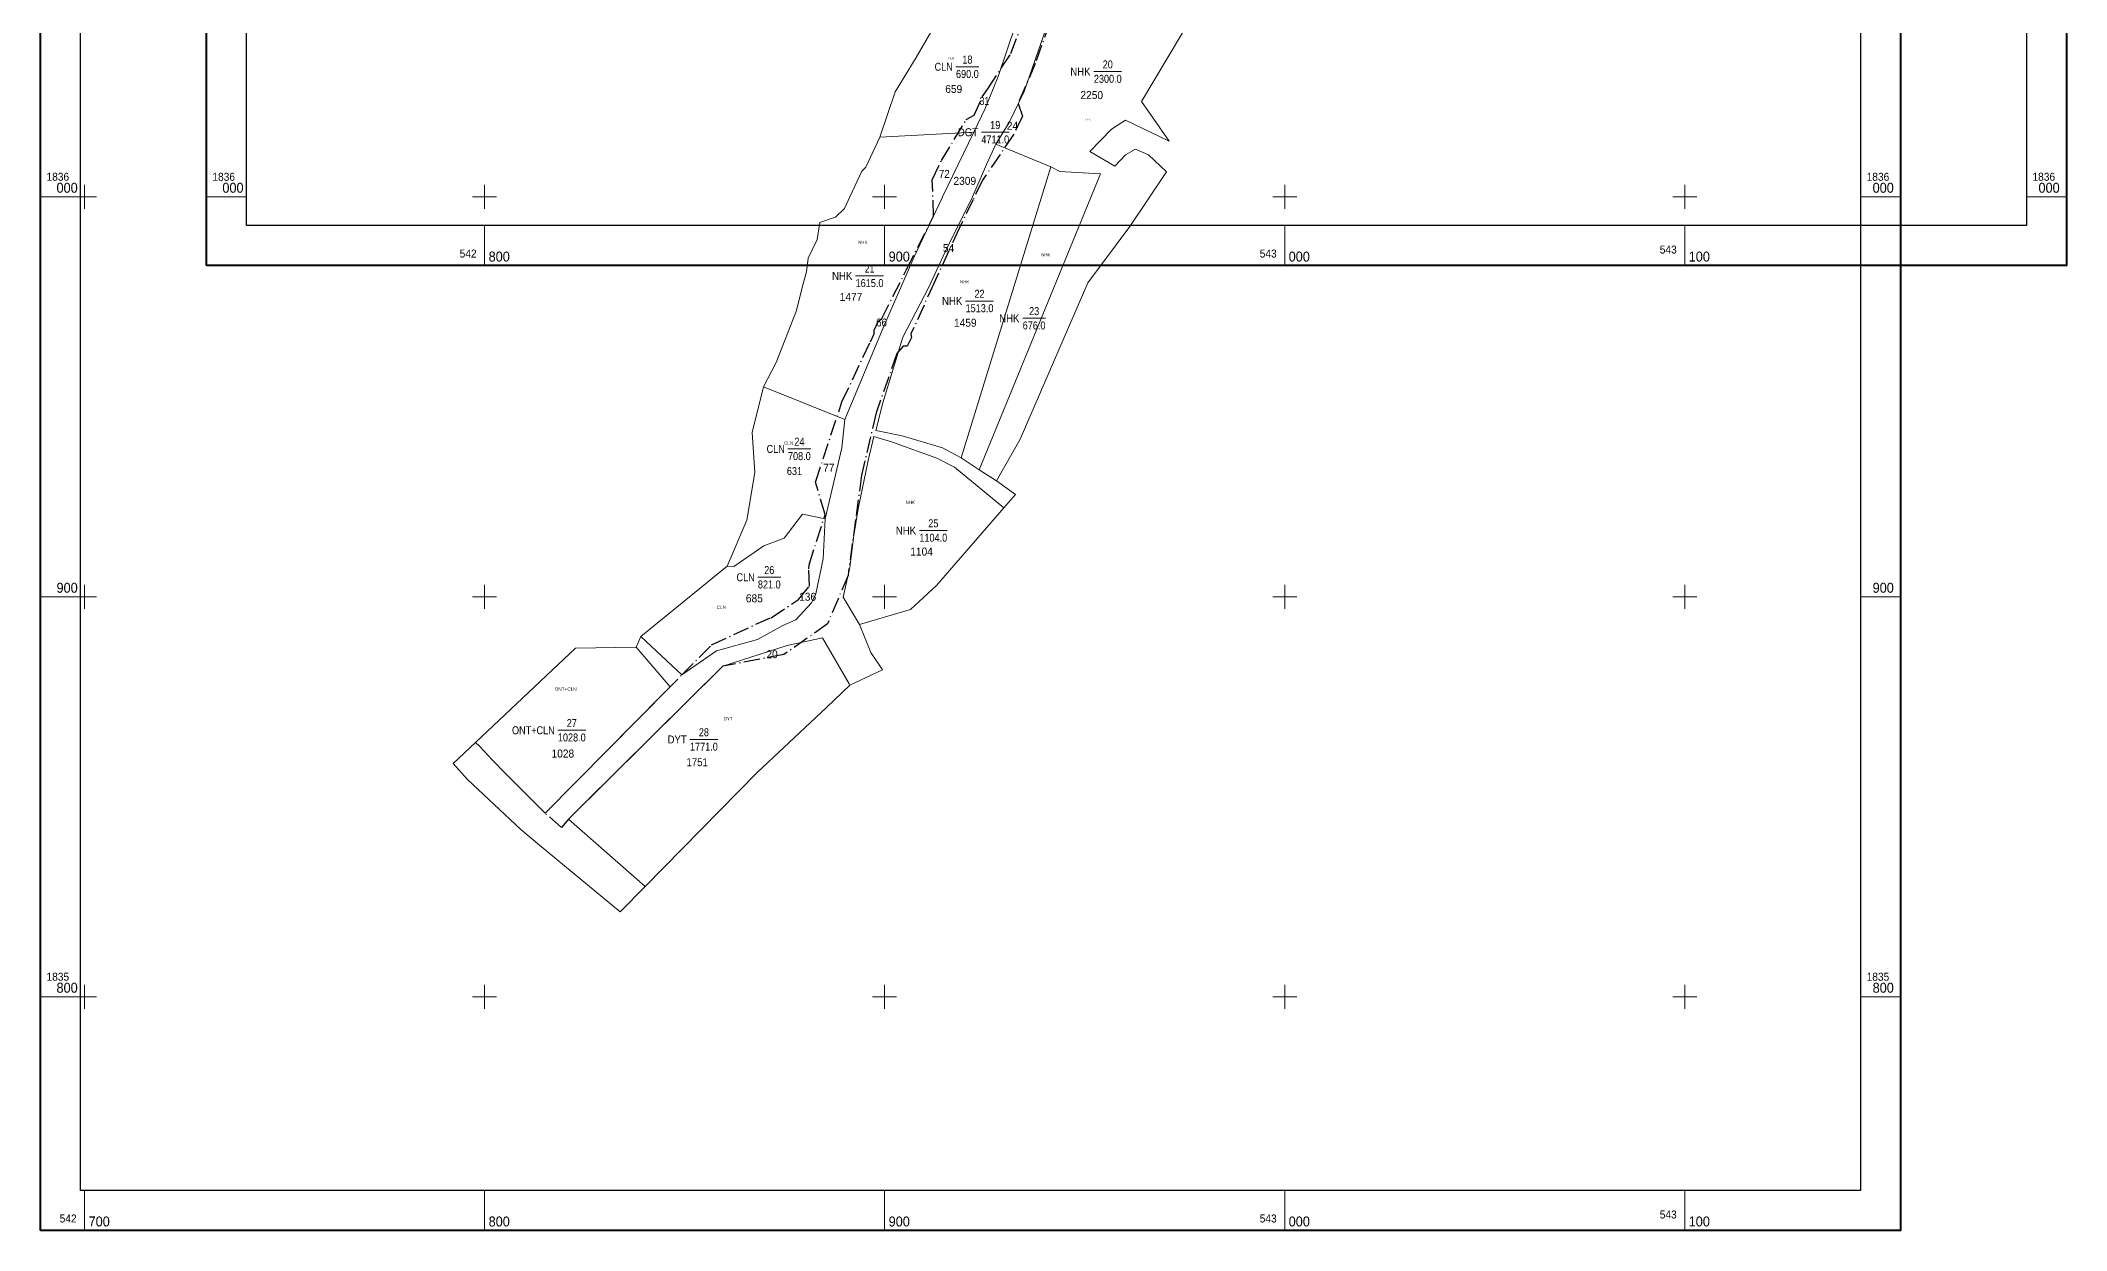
# Model space of a CAD drawing. Header units: metres. Extents: x 542689 to 543447, y 1835742 to 1836590.
# Drawn here: x 542689 to 543195, y 1835742 to 1836039 of the extents above; entities that cross this region are included whole.
import ezdxf
from ezdxf.enums import TextEntityAlignment as Align

# ---------------------------------------------------------------- set-up
doc = ezdxf.new("R2010")
doc.units = ezdxf.units.M
doc.header["$LTSCALE"] = 0.8
doc.linetypes.add('DOT_DASHED', pattern=[7.7, 5, -1.2, 0.3, -1.2])
for name, color, linetype, lineweight in [('10', 7, 'Continuous', 13), ('13', 7, 'Continuous', 13), ('30', 7, 'DOT_DASHED', 25), ('63', 7, 'Continuous', 13)]:
    doc.layers.add(name, color=color, linetype=linetype, lineweight=lineweight)
for name, color, linetype in [('14', 7, 'Continuous'), ('2', 7, 'Continuous'), ('4', 7, 'Continuous'), ('5', 7, 'Continuous')]:
    doc.layers.add(name, color=color, linetype=linetype)

msp = doc.modelspace()

# ---------------------------------------------------------------- linework, layer by layer
at = {"layer": '10'}
for p, q in [((542922.26, 1836016.14), (542925.16, 1836022.06)), ((542931.12, 1836018.53), (542927.83, 1836013.12)), ((542956.7, 1836016.9), (542951.29, 1836011.29)), ((542925.47, 1836008.1), (542927.83, 1836013.12)), ((542927.83, 1836013.12), (542941.57, 1836007.46)), ((542951.29, 1836011.29), (542957.58, 1836007.64)), ((542957.58, 1836007.64), (542960.17, 1836010.52)), ((542960.17, 1836010.52), (542962.74, 1836011.89)), ((542962.74, 1836011.89), (542965.92, 1836010.46)), ((542891.33, 1836000), (542894.26, 1836006.42)), ((542925.47, 1836008.1), (542921.94, 1836000)), ((542923.59, 1835931.77), (542927.95, 1835928.94)), ((542932.68, 1835925.55), (542927.95, 1835928.94)), ((542860.64, 1835907.64), (542839.01, 1835890.06)), ((542837.86, 1835887.36), (542822.74, 1835887.13)), ((542839.01, 1835890.06), (542837.86, 1835887.36)), ((542891.32, 1835877.9), (542885.44, 1835872.3)), ((542891.32, 1835877.9), (542899.44, 1835881.73)), ((542868.17, 1835856.03), (542885.44, 1835872.3)), ((542792.15, 1835858.31), (542795.72, 1835854.27)), ((542795.72, 1835854.27), (542809.03, 1835841.84)), ((542813.72, 1835837.92), (542809.03, 1835841.84)), ((542833.91, 1835821.2), (542813.72, 1835837.92))]:
    msp.add_line(p, q, dxfattribs=at)
for points in [[(542949.82, 1836066.88), (542942.57, 1836048.41), (542934.86, 1836026.34), (542931.12, 1836018.53)], [(542898.83, 1836014.9), (542902.66, 1836026.22), (542907.85, 1836034.83), (542912.17, 1836042.17), (542914.35, 1836043.18), (542918.59, 1836050.09)], [(542971.09, 1836013.92), (542964.24, 1836023.83), (542977.04, 1836045.3)], [(542932.72, 1836042.93), (542928.4, 1836030.09), (542925.16, 1836022.06)], [(542971.09, 1836013.92), (542960.19, 1836019.18), (542956.7, 1836016.9)], [(542894.26, 1836006.42), (542895.28, 1836007.38), (542898.83, 1836014.9), (542922.26, 1836016.14), (542914.47, 1836000)], [(542965.92, 1836010.46), (542970.44, 1836006.22), (542961.3, 1835992.56)], [(542941.57, 1836007.46), (542919.11, 1835934.76), (542923.59, 1835931.77)], [(542941.57, 1836007.46), (542943.77, 1836006.32), (542953.97, 1836005.74), (542923.59, 1835931.77)], [(542860.64, 1835907.64), (542865.52, 1835919.16), (542867.55, 1835931.08), (542866.91, 1835941.06), (542869.68, 1835952.52), (542872.89, 1835958.57), (542877.94, 1835971.56), (542879.49, 1835977.65), (542880.5, 1835981.25), (542880.85, 1835984.68), (542883.17, 1835989.35), (542883.83, 1835993.53), (542887.71, 1835994.92), (542889.99, 1835997.05), (542891.33, 1836000)], [(542914.47, 1836000), (542914.26, 1835999.56), (542907.35, 1835984.95), (542899.6, 1835967.23)], [(542921.94, 1836000), (542921.48, 1835998.94), (542915.61, 1835987.28), (542911.01, 1835977.37), (542904.57, 1835964.9)], [(542961.3, 1835992.56), (542950.79, 1835978.46), (542933.87, 1835939.36), (542927.95, 1835928.94)], [(542869.68, 1835952.52), (542890.06, 1835944.29), (542899.6, 1835967.23)], [(542919.11, 1835934.76), (542914.43, 1835937.24), (542904.37, 1835940.19), (542897.76, 1835941.53), (542899.53, 1835948.48), (542904.57, 1835964.9)], [(542885.09, 1835919.44), (542887.12, 1835928.01), (542889.33, 1835937.19), (542890.06, 1835944.29)], [(542929.82, 1835922.26), (542917.44, 1835932.41), (542913.05, 1835934.67), (542901.95, 1835938.66), (542897.32, 1835940.03), (542895.92, 1835934.09), (542893.42, 1835922.01), (542892.27, 1835915.29), (542891.27, 1835907.32), (542889.65, 1835899.91), (542893.7, 1835893.08)], [(542912.94, 1835902.8), (542929.82, 1835922.26), (542932.68, 1835925.55)], [(542839.01, 1835890.06), (542849.31, 1835880.49), (542857.93, 1835886.52), (542868.25, 1835889.33), (542874.52, 1835892.79), (542877.83, 1835894.21), (542881.68, 1835898.44), (542882.83, 1835900.7), (542884.6, 1835909.45), (542885.09, 1835919.44)], [(542885.09, 1835919.44), (542879.5, 1835920.67), (542874.91, 1835914.63), (542869.81, 1835912.71), (542862.32, 1835907.56), (542860.64, 1835907.64)], [(542893.7, 1835893.08), (542906.5, 1835896.85), (542912.94, 1835902.8)], [(542893.7, 1835893.08), (542896.51, 1835886.05), (542899.44, 1835881.73)], [(542792.15, 1835858.31), (542797.75, 1835863.59), (542822.74, 1835887.13)], [(542837.86, 1835887.36), (542846.38, 1835877.49), (542815.17, 1835845.89)], [(542840.13, 1835827.52), (542820.99, 1835844.43), (542859.54, 1835882.65), (542875.6, 1835887.83), (542884.49, 1835889.75)], [(542884.49, 1835889.75), (542891.12, 1835878.25), (542891.32, 1835877.9)], [(542802.01, 1835859.14), (542798.71, 1835862.63), (542797.75, 1835863.59)], [(542802.01, 1835859.14), (542805.18, 1835855.8), (542815.17, 1835845.89)], [(542833.91, 1835821.2), (542840.13, 1835827.52), (542868.17, 1835856.03)]]:
    msp.add_lwpolyline(points, dxfattribs=at)
at = {"layer": '13'}
for p, q in [((542917.83, 1836032.5), (542923.52, 1836032.5)), ((542952.3, 1836031.3), (542959.25, 1836031.3)), ((542924.17, 1836016.13), (542931.12, 1836016.13)), ((542892.74, 1835980.22), (542899.69, 1835980.22)), ((542920.23, 1835973.94), (542927.18, 1835973.94)), ((542934.51, 1835969.62), (542940.2, 1835969.62)), ((542875.83, 1835936.97), (542881.52, 1835936.97)), ((542908.68, 1835916.56), (542915.63, 1835916.56)), ((542868.33, 1835904.87), (542874.02, 1835904.87)), ((542818.31, 1835866.62), (542825.26, 1835866.62)), ((542851.33, 1835864.32), (542858.29, 1835864.32))]:
    msp.add_line(p, q, dxfattribs=at)
at = {"layer": '30'}
for points in [[(542815.17, 1835845.89), (542849.31, 1835880.49), (542856.74, 1835887.94), (542867.8, 1835893.11), (542871.61, 1835894.76), (542878.47, 1835899.35), (542881.21, 1835902.68), (542881.05, 1835907), (542881.12, 1835907.97), (542885.14, 1835920.59), (542882.75, 1835928.65), (542889.32, 1835948.69), (542896.43, 1835963.75), (542897.4, 1835965.75), (542897.35, 1835966.63), (542898.41, 1835968.84), (542899.26, 1835969.53), (542905.48, 1835981.82), (542912.25, 1835995.14), (542911.92, 1836004.26), (542914.22, 1836009.06), (542920.39, 1836019.29), (542922.36, 1836020.44), (542924.41, 1836024.95), (542925.76, 1836026.98), (542931.56, 1836035.81), (542935.3, 1836045.59)], [(542941.32, 1836043.59), (542937.66, 1836033.34), (542933.38, 1836023.33), (542934.42, 1836020.15), (542932.29, 1836015.69), (542924.47, 1836004.14), (542922.16, 1835999.35), (542918.64, 1835992.09), (542912.4, 1835978.51), (542906.57, 1835965.73), (542906.73, 1835964.85), (542905.67, 1835962.64), (542904.66, 1835962.67), (542903.07, 1835960.78), (542897.88, 1835945.97), (542894.21, 1835930.36), (542892.72, 1835919.3), (542890.98, 1835906.29), (542890.85, 1835905.33), (542885.7, 1835893.21), (542874.82, 1835885.53), (542859.54, 1835882.65), (542820.99, 1835844.43), (542819.21, 1835842.29), (542815.17, 1835845.89)]]:
    msp.add_lwpolyline(points, dxfattribs=at)
at = {"layer": '63'}
for p, q in [((542688.98, 1836000), (542698.98, 1836000)), ((542697, 1836000), (542703, 1836000)), ((542700, 1835997), (542700, 1836003)), ((542730.44, 1836000), (542740.44, 1836000)), ((542797, 1836000), (542803, 1836000)), ((542797, 1836000), (542803, 1836000)), ((542800, 1835997), (542800, 1836003)), ((542800, 1835997), (542800, 1836003)), ((542897, 1836000), (542903, 1836000)), ((542897, 1836000), (542903, 1836000)), ((542900, 1835997), (542900, 1836003)), ((542900, 1835997), (542900, 1836003)), ((542997, 1836000), (543003, 1836000)), ((542997, 1836000), (543003, 1836000)), ((543000, 1835997), (543000, 1836003)), ((543000, 1835997), (543000, 1836003)), ((543097, 1836000), (543103, 1836000)), ((543097, 1836000), (543103, 1836000)), ((543100, 1835997), (543100, 1836003)), ((543100, 1835997), (543100, 1836003)), ((543143.98, 1836000), (543153.98, 1836000)), ((543185.44, 1836000), (543195.44, 1836000)), ((542800, 1835982.8), (542800, 1835992.8)), ((542900, 1835982.8), (542900, 1835992.8)), ((543000, 1835982.8), (543000, 1835992.8)), ((543100, 1835982.8), (543100, 1835992.8)), ((542700, 1835897), (542700, 1835903)), ((542800, 1835897), (542800, 1835903)), ((542900, 1835897), (542900, 1835903)), ((543000, 1835897), (543000, 1835903)), ((543100, 1835897), (543100, 1835903)), ((542688.98, 1835900), (542698.98, 1835900)), ((542697, 1835900), (542703, 1835900)), ((542797, 1835900), (542803, 1835900)), ((542897, 1835900), (542903, 1835900)), ((542997, 1835900), (543003, 1835900)), ((543097, 1835900), (543103, 1835900)), ((543143.98, 1835900), (543153.98, 1835900)), ((542700, 1835797), (542700, 1835803)), ((542800, 1835797), (542800, 1835803)), ((542900, 1835797), (542900, 1835803)), ((543000, 1835797), (543000, 1835803)), ((543100, 1835797), (543100, 1835803)), ((542688.98, 1835800), (542698.98, 1835800)), ((542697, 1835800), (542703, 1835800)), ((542797, 1835800), (542803, 1835800)), ((542897, 1835800), (542903, 1835800)), ((542997, 1835800), (543003, 1835800)), ((543097, 1835800), (543103, 1835800)), ((543143.98, 1835800), (543153.98, 1835800)), ((542700, 1835741.56), (542700, 1835751.56)), ((542800, 1835741.56), (542800, 1835751.56)), ((542900, 1835741.56), (542900, 1835751.56)), ((543000, 1835741.56), (543000, 1835751.56)), ((543100, 1835741.56), (543100, 1835751.56))]:
    msp.add_line(p, q, dxfattribs=at)
at = {"layer": '63', "lineweight": 40}
for points in [[(542730.44, 1835982.8), (542730.44, 1836322.8), (543195.44, 1836322.8), (543195.44, 1835982.8)], [(542688.98, 1835741.56), (542688.98, 1836081.56), (543153.98, 1836081.56), (543153.98, 1835741.56)]]:
    msp.add_lwpolyline(points, close=True, dxfattribs=at)
at = {"layer": '63'}
for points in [[(542740.44, 1836312.8), (543185.44, 1836312.8), (543185.44, 1835992.8), (542740.44, 1835992.8)], [(542698.98, 1836071.56), (543143.98, 1836071.56), (543143.98, 1835751.56), (542698.98, 1835751.56)]]:
    msp.add_lwpolyline(points, close=True, dxfattribs=at)
at = {"layer": '63', "lineweight": 25}
for points in [[(542740.44, 1835992.8), (542740.44, 1836312.8), (543185.44, 1836312.8), (543185.44, 1835992.8)], [(542698.98, 1835751.56), (542698.98, 1836071.56), (543143.98, 1836071.56), (543143.98, 1835751.56)]]:
    msp.add_lwpolyline(points, close=True, dxfattribs=at)

# ---------------------------------------------------------------- texts
at = {"layer": '13'}
for s, width, p in [('18', 0.85, (542920.685, 1836033.3)), ('20', 0.85, (542955.775, 1836032.09)), ('19', 0.85, (542927.645, 1836016.93)), ('21', 0.8, (542896.225, 1835981.02)), ('22', 0.85, (542923.715, 1835974.74)), ('23', 0.85, (542937.365, 1835970.42)), ('24', 0.85, (542878.685, 1835937.76)), ('25', 0.85, (542912.165, 1835917.36)), ('26', 0.85, (542871.155, 1835905.67)), ('27', 0.85, (542821.79, 1835867.42)), ('28', 0.85, (542854.815, 1835865.12))]:
    msp.add_text(s, height=2, dxfattribs=dict(at, width=width)).set_placement(p, align=Align.CENTER)
at = {"layer": '14'}
for s, height, width, p in [('CLN', 0.5, 1.1, (542916.675, 1836034.4)), ('CLN', 0.7996, 1.1, (542876, 1835938.02)), ('CLN', 0.7996, 1.1, (542859.16, 1835896.98)), ('ONT+CLN', 0.7997, 1.1, (542820.255, 1835876.52)), ('DYT', 0.7997, 0.9, (542860.87, 1835869.13))]:
    msp.add_text(s, height=height, dxfattribs=dict(at, width=width)).set_placement(p, align=Align.CENTER)
for height, p in [(0.5, (542950.73, 1836019.06)), (0.8, (542894.54, 1835988.24)), (0.8, (542940.3, 1835985.08)), (0.8, (542919.99, 1835978.33)), (0.8, (542906.38, 1835923.21))]:
    msp.add_text('NHK', height=height, dxfattribs=at).set_placement(p, align=Align.CENTER)
at = {"layer": '2'}
for s, width, p in [('CLN', 0.85, (542917.04, 1836031.5)), ('NHK', 0.9, (542951.48, 1836030.29)), ('DGT', 0.9, (542923.37, 1836015.13)), ('NHK', 0.9, (542891.93, 1835979.22)), ('NHK', 0.9, (542919.42, 1835972.94)), ('NHK', 0.9, (542933.7, 1835968.62)), ('CLN', 0.85, (542875.04, 1835935.96)), ('NHK', 0.9, (542907.87, 1835915.56)), ('CLN', 0.85, (542867.52, 1835903.87)), ('ONT+CLN', 0.85, (542817.52, 1835865.62)), ('DYT', 0.9, (542850.53, 1835863.32))]:
    msp.add_text(s, height=2, dxfattribs=dict(at, width=width)).set_placement(p, align=Align.RIGHT)
at = {"layer": '4', "width": 0.85}
for s, p in [('690.0', (542920.68, 1836029.7)), ('2300.0', (542955.775, 1836028.49)), ('4711.0', (542927.64, 1836013.33)), ('1615.0', (542896.22, 1835977.42)), ('1513.0', (542923.71, 1835971.14)), ('676.0', (542937.355, 1835966.82)), ('708.0', (542878.675, 1835934.16)), ('1104.0', (542912.16, 1835913.76)), ('821.0', (542871.155, 1835902.07)), ('1028.0', (542821.79, 1835863.82)), ('1771.0', (542854.81, 1835861.52))]:
    msp.add_text(s, height=2, dxfattribs=at).set_placement(p, align=Align.CENTER)
at = {"layer": '5'}
for s, width, p in [('659', 0.95, (542917.275, 1836025.95)), ('31', 0.8, (542924.935, 1836022.94)), ('2250', 0.95, (542951.775, 1836024.43)), ('24', 0.95, (542931.96, 1836016.76)), ('72', 0.9, (542914.92, 1836004.72)), ('2309', 0.95, (542920.035, 1836002.98)), ('54', 0.95, (542915.97, 1835986.17)), ('1477', 0.95, (542891.59, 1835973.95)), ('66', 0.9, (542899.23, 1835967.57)), ('1459', 0.95, (542920.17, 1835967.51)), ('77', 0.95, (542886.035, 1835931.25)), ('631', 0.85, (542877.46, 1835930.42)), ('1104', 0.95, (542909.235, 1835910.29)), ('685', 0.95, (542867.43, 1835898.61)), ('136', 0.95, (542880.74, 1835899)), ('20', 0.95, (542871.855, 1835884.63)), ('1028', 0.95, (542819.555, 1835859.8)), ('1751', 0.9, (542853.13, 1835857.64))]:
    msp.add_text(s, height=2, dxfattribs=dict(at, width=width)).set_placement(p, align=Align.CENTER)
at = {"layer": '63', "width": 0.95}
for s, height, p in [('1836', 2, (542690.48, 1836004)), ('1836', 2, (542690.48, 1836004)), ('1836', 2, (542731.94, 1836004)), ('1836', 2, (543145.48, 1836004)), ('1836', 2, (543145.48, 1836004)), ('1836', 2, (543186.94, 1836004)), ('000', 2.5, (542692.98, 1836001)), ('000', 2.5, (542734.44, 1836001)), ('000', 2.5, (543146.98, 1836001)), ('000', 2.5, (543188.44, 1836001)), ('800', 2.5, (542801, 1835983.8)), ('900', 2.5, (542901, 1835983.8)), ('000', 2.5, (543001, 1835983.8)), ('100', 2.5, (543101, 1835983.8)), ('900', 2.5, (542692.98, 1835901)), ('900', 2.5, (543146.98, 1835901)), ('1835', 2, (542690.48, 1835804)), ('800', 2.5, (542692.98, 1835801)), ('1835', 2, (543145.48, 1835804)), ('800', 2.5, (543146.98, 1835801)), ('700', 2.5, (542701, 1835742.56)), ('800', 2.5, (542801, 1835742.56)), ('900', 2.5, (542901, 1835742.56)), ('000', 2.5, (543001, 1835742.56)), ('100', 2.5, (543101, 1835742.56))]:
    msp.add_text(s, height=height, dxfattribs=at).set_placement(p)
for s, p in [('542', (542798, 1835984.8)), ('543', (542998, 1835984.8)), ('543', (543098, 1835985.8)), ('542', (542698, 1835743.56)), ('543', (542998, 1835743.56)), ('543', (543098, 1835744.56))]:
    msp.add_text(s, height=2, dxfattribs=at).set_placement(p, align=Align.RIGHT)

doc.saveas('drawing.dxf')
